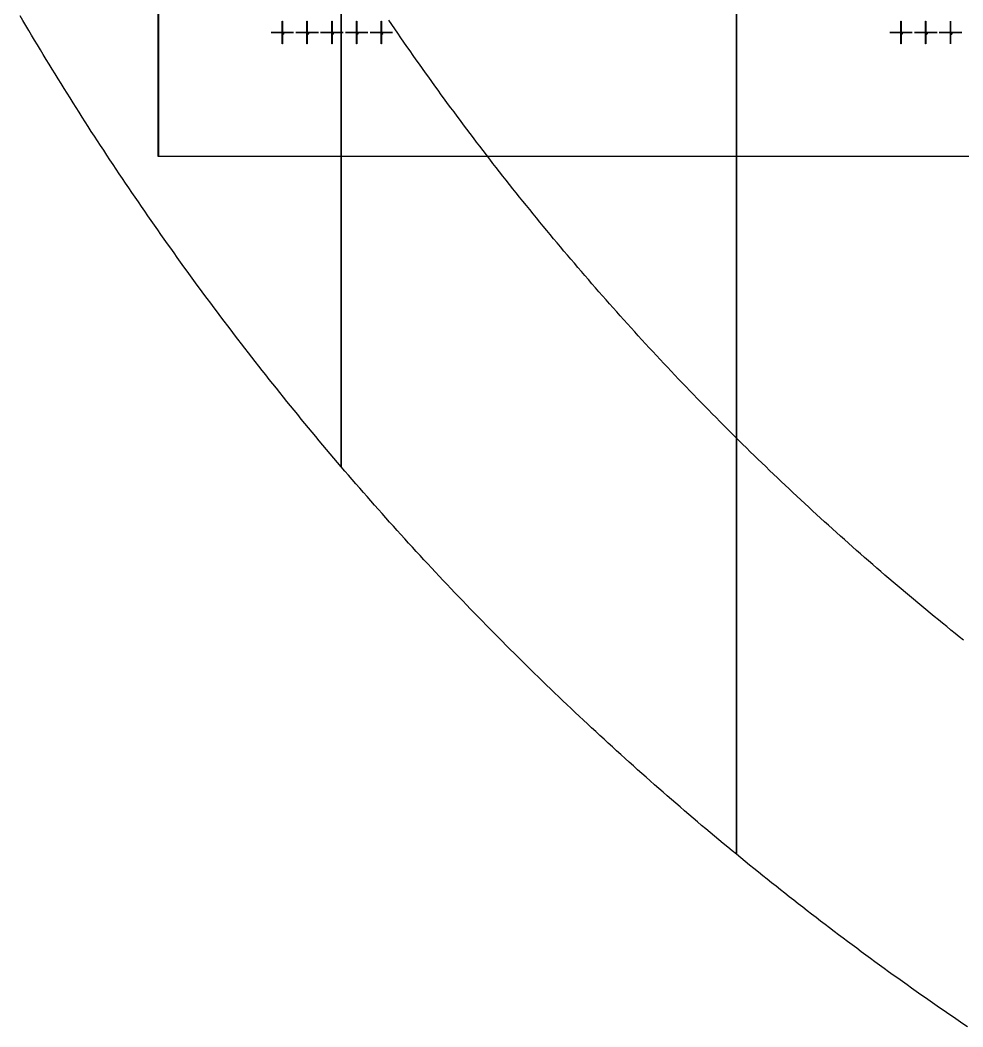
# Model space of a CAD drawing. Extents: x -25400 to 25400, y -24113 to 25400.
# Drawn here: x -21905 to -14286, y -21027 to -12893 of the extents above; entities that cross this region are included whole.
import ezdxf

# ---------------------------------------------------------------- set-up
doc = ezdxf.new("R2010")
doc.units = 0
for name, color, linetype in [('L0D0', 2, 'CONTINUOUS'), ('L1D0', 3, 'CONTINUOUS'), ('L3D0', 4, 'CONTINUOUS')]:
    doc.layers.add(name, color=color, linetype=linetype)

msp = doc.modelspace()

# ---------------------------------------------------------------- linework, layer by layer
at = {"layer": 'L0D0'}
for points in [[(-19309.859, 7015.85), (-19309.859, -16501.193), (-19339.518, -16466.422), (-19369.115, -16431.597), (-19398.649, -16396.72), (-19428.12, -16361.789), (-19457.529, -16326.805), (-19486.874, -16291.769), (-19516.157, -16256.68), (-19545.376, -16221.538), (-19574.532, -16186.343), (-19603.624, -16151.096), (-19632.653, -16115.797), (-19661.619, -16080.446), (-19690.521, -16045.043), (-19719.359, -16009.587), (-19748.133, -15974.08), (-19776.843, -15938.522), (-19805.49, -15902.911), (-19834.072, -15867.249), (-19862.59, -15831.536), (-19891.043, -15795.771), (-19919.433, -15759.956), (-19947.757, -15724.089), (-19976.018, -15688.171), (-20004.213, -15652.203), (-20032.344, -15616.184), (-20060.41, -15580.114), (-20088.411, -15543.994), (-20116.347, -15507.824), (-20144.217, -15471.603), (-20172.023, -15435.333), (-20199.763, -15399.012), (-20227.438, -15362.641), (-20255.047, -15326.221), (-20282.591, -15289.751), (-20310.069, -15253.232), (-20337.482, -15216.663), (-20364.828, -15180.045), (-20392.109, -15143.378), (-20419.323, -15106.662), (-20446.472, -15069.897), (-20473.554, -15033.083), (-20500.57, -14996.22), (-20527.52, -14959.309), (-20554.403, -14922.35), (-20581.22, -14885.342), (-20607.97, -14848.286), (-20634.653, -14811.182), (-20661.269, -14774.03), (-20687.819, -14736.83), (-20714.302, -14699.582), (-20740.717, -14662.287), (-20767.065, -14624.944), (-20793.347, -14587.554), (-20819.56, -14550.117), (-20845.707, -14512.633), (-20871.786, -14475.101), (-20897.797, -14437.523), (-20923.741, -14399.898), (-20949.617, -14362.227), (-20975.425, -14324.509), (-21001.165, -14286.744), (-21026.838, -14248.933), (-21052.442, -14211.077), (-21077.978, -14173.174), (-21103.445, -14135.225), (-21128.845, -14097.231), (-21154.176, -14059.191), (-21179.439, -14021.105), (-21204.633, -13982.974), (-21229.758, -13944.798), (-21254.815, -13906.576), (-21279.802, -13868.31), (-21304.721, -13829.998), (-21329.571, -13791.642), (-21354.352, -13753.241), (-21379.064, -13714.796), (-21403.706, -13676.306), (-21428.28, -13637.772), (-21452.783, -13599.194), (-21477.218, -13560.572), (-21501.583, -13521.906), (-21525.878, -13483.196), (-21550.104, -13444.443), (-21574.259, -13405.646), (-21598.345, -13366.805), (-21622.361, -13327.922), (-21646.307, -13288.995), (-21670.183, -13250.025), (-21693.989, -13211.012), (-21717.725, -13171.956), (-21741.39, -13132.858), (-21764.985, -13093.718), (-21788.509, -13054.534), (-21811.963, -13015.309), (-21835.346, -12976.042), (-21858.659, -12936.732), (-21881.901, -12897.381), (-21905.071, -12857.988)], [(-16115.797, 7015.85), (-16115.797, -19632.653), (-16151.096, -19603.624), (-16186.343, -19574.532), (-16221.538, -19545.376), (-16256.68, -19516.157), (-16291.769, -19486.874), (-16326.805, -19457.529), (-16361.789, -19428.12), (-16396.72, -19398.649), (-16431.597, -19369.115), (-16466.422, -19339.518), (-16501.193, -19309.859), (-16535.91, -19280.137), (-16570.574, -19250.352), (-16605.185, -19220.506), (-16639.742, -19190.597), (-16674.245, -19160.625), (-16708.693, -19130.592), (-16743.088, -19100.497), (-16777.429, -19070.34), (-16811.715, -19040.122), (-16845.947, -19009.842), (-16880.124, -18979.5), (-16914.247, -18949.096), (-16948.315, -18918.632), (-16982.328, -18888.106), (-17016.286, -18857.519), (-17050.189, -18826.871), (-17084.036, -18796.162), (-17117.829, -18765.392), (-17151.566, -18734.561), (-17185.247, -18703.67), (-17218.873, -18672.718), (-17252.443, -18641.706), (-17285.957, -18610.633), (-17319.416, -18579.501), (-17352.818, -18548.308), (-17386.164, -18517.055), (-17419.454, -18485.741), (-17452.687, -18454.369), (-17485.864, -18422.936), (-17518.984, -18391.444), (-17552.047, -18359.892), (-17585.054, -18328.281), (-17618.004, -18296.61), (-17650.897, -18264.88), (-17683.732, -18233.091), (-17716.51, -18201.243), (-17749.231, -18169.336), (-17781.895, -18137.371), (-17814.501, -18105.346), (-17847.049, -18073.263), (-17879.54, -18041.122), (-17911.972, -18008.922), (-17944.347, -17976.663), (-17976.663, -17944.347), (-18008.922, -17911.972), (-18041.122, -17879.54), (-18073.263, -17847.049), (-18105.346, -17814.501), (-18137.371, -17781.895), (-18169.336, -17749.231), (-18201.243, -17716.51), (-18233.091, -17683.732), (-18264.88, -17650.897), (-18296.61, -17618.004), (-18328.281, -17585.054), (-18359.892, -17552.047), (-18391.444, -17518.984), (-18422.936, -17485.864), (-18454.369, -17452.687), (-18485.741, -17419.454), (-18517.055, -17386.164), (-18548.308, -17352.818), (-18579.501, -17319.416), (-18610.633, -17285.957), (-18641.706, -17252.443), (-18672.718, -17218.873), (-18703.67, -17185.247), (-18734.561, -17151.566), (-18765.392, -17117.829), (-18796.162, -17084.036), (-18826.871, -17050.189), (-18857.519, -17016.286), (-18888.106, -16982.328), (-18918.632, -16948.315), (-18949.096, -16914.247), (-18979.5, -16880.124), (-19009.842, -16845.947), (-19040.122, -16811.715), (-19070.34, -16777.429), (-19100.497, -16743.088), (-19130.592, -16708.693), (-19160.625, -16674.245), (-19190.597, -16639.742), (-19220.506, -16605.185), (-19250.352, -16570.574), (-19280.137, -16535.91), (-19309.859, -16501.193), (-19309.859, 7015.85)], [(-14248.933, -21026.838), (-14286.744, -21001.165), (-14324.509, -20975.425), (-14362.227, -20949.617), (-14399.898, -20923.741), (-14437.523, -20897.797), (-14475.101, -20871.786), (-14512.633, -20845.707), (-14550.117, -20819.56), (-14587.554, -20793.347), (-14624.944, -20767.065), (-14662.287, -20740.717), (-14699.582, -20714.302), (-14736.83, -20687.819), (-14774.03, -20661.269), (-14811.182, -20634.653), (-14848.286, -20607.97), (-14885.342, -20581.22), (-14922.35, -20554.403), (-14959.309, -20527.52), (-14996.22, -20500.57), (-15033.083, -20473.554), (-15069.897, -20446.472), (-15106.662, -20419.323), (-15143.378, -20392.109), (-15180.045, -20364.828), (-15216.663, -20337.482), (-15253.232, -20310.069), (-15289.751, -20282.591), (-15326.221, -20255.047), (-15362.641, -20227.438), (-15399.012, -20199.763), (-15435.333, -20172.023), (-15471.603, -20144.217), (-15507.824, -20116.347), (-15543.994, -20088.411), (-15580.114, -20060.41), (-15616.184, -20032.344), (-15652.203, -20004.213), (-15688.171, -19976.018), (-15724.089, -19947.757), (-15759.956, -19919.433), (-15795.771, -19891.043), (-15831.536, -19862.59), (-15867.249, -19834.072), (-15902.911, -19805.49), (-15938.522, -19776.843), (-15974.08, -19748.133), (-16009.587, -19719.359), (-16045.043, -19690.521), (-16080.446, -19661.619), (-16115.797, -19632.653), (-16115.797, 7015.85)], [(-14280.34, -17902.008), (-14314.246, -17874.909), (-14348.1, -17847.746), (-14381.902, -17820.519), (-14415.653, -17793.228), (-14449.352, -17765.873), (-14482.999, -17738.454), (-14516.594, -17710.971), (-14550.137, -17683.425), (-14583.628, -17655.815), (-14617.066, -17628.142), (-14650.452, -17600.405), (-14683.785, -17572.605), (-14717.065, -17544.743), (-14750.293, -17516.817), (-14783.467, -17488.828), (-14816.589, -17460.776), (-14849.657, -17432.662), (-14882.672, -17404.485), (-14915.633, -17376.245), (-14948.541, -17347.943), (-14981.395, -17319.579), (-15014.195, -17291.152), (-15046.941, -17262.664), (-15079.634, -17234.113), (-15112.272, -17205.5), (-15144.856, -17176.826), (-15177.385, -17148.09), (-15209.86, -17119.292), (-15242.28, -17090.433), (-15274.646, -17061.512), (-15306.956, -17032.53), (-15339.212, -17003.487), (-15371.412, -16974.383), (-15403.558, -16945.218), (-15435.648, -16915.992), (-15467.682, -16886.705), (-15499.661, -16857.358), (-15531.584, -16827.95), (-15563.452, -16798.481), (-15595.263, -16768.952), (-15627.019, -16739.363), (-15658.718, -16709.714), (-15690.361, -16680.005), (-15721.948, -16650.236), (-15753.478, -16620.407), (-15784.952, -16590.518), (-15816.369, -16560.57), (-15847.729, -16530.562), (-15879.032, -16500.495), (-15910.278, -16470.369), (-15941.467, -16440.183), (-15972.599, -16409.938), (-16003.673, -16379.635), (-16034.69, -16349.272), (-16065.65, -16318.851), (-16096.551, -16288.371), (-16127.395, -16257.833), (-16158.181, -16227.236), (-16188.908, -16196.581), (-16219.578, -16165.868), (-16250.189, -16135.097), (-16280.742, -16104.268), (-16311.237, -16073.38), (-16341.673, -16042.436), (-16372.05, -16011.433), (-16402.368, -15980.373), (-16432.627, -15949.256), (-16462.828, -15918.081), (-16492.969, -15886.849), (-16523.051, -15855.56), (-16553.074, -15824.214), (-16583.037, -15792.811), (-16612.94, -15761.352), (-16642.784, -15729.836), (-16672.568, -15698.263), (-16702.293, -15666.634), (-16731.957, -15634.949), (-16761.561, -15603.207), (-16791.105, -15571.41), (-16820.588, -15539.556), (-16850.011, -15507.647), (-16879.374, -15475.682), (-16908.676, -15443.661), (-16937.917, -15411.585), (-16967.098, -15379.454), (-16996.217, -15347.267), (-17025.275, -15315.025), (-17054.273, -15282.728), (-17083.208, -15250.377), (-17112.083, -15217.97), (-17140.896, -15185.509), (-17169.648, -15152.993), (-17198.337, -15120.423), (-17226.966, -15087.798), (-17255.532, -15055.12), (-17284.036, -15022.387), (-17312.478, -14989.6), (-17340.858, -14956.759), (-17369.175, -14923.865), (-17397.431, -14890.917), (-17425.623, -14857.916), (-17453.753, -14824.861), (-17481.821, -14791.753), (-17509.825, -14758.591), (-17537.767, -14725.377), (-17565.646, -14692.11), (-17593.461, -14658.79), (-17621.214, -14625.417), (-17648.903, -14591.992), (-17676.528, -14558.515), (-17704.09, -14524.985), (-17731.589, -14491.403), (-17759.024, -14457.769), (-17786.395, -14424.083), (-17813.702, -14390.345), (-17840.945, -14356.555), (-17868.124, -14322.714), (-17895.239, -14288.821), (-17922.29, -14254.877), (-17949.276, -14220.882), (-17976.198, -14186.836), (-18003.055, -14152.739), (-18029.847, -14118.591), (-18056.575, -14084.392), (-18083.238, -14050.143), (-18109.836, -14015.843), (-18136.368, -13981.493), (-18162.836, -13947.092), (-18189.238, -13912.642), (-18215.576, -13878.141), (-18241.847, -13843.591), (-18268.053, -13808.991), (-18294.194, -13774.341), (-18320.268, -13739.642), (-18346.277, -13704.894), (-18372.22, -13670.096), (-18398.097, -13635.249), (-18423.908, -13600.353), (-18449.653, -13565.408), (-18475.331, -13530.415), (-18500.944, -13495.373), (-18526.489, -13460.282), (-18551.968, -13425.143), (-18577.381, -13389.956), (-18602.726, -13354.721), (-18628.005, -13319.438), (-18653.217, -13284.107), (-18678.362, -13248.728), (-18703.44, -13213.302), (-18728.45, -13177.828), (-18753.394, -13142.307), (-18778.27, -13106.738), (-18803.078, -13071.123), (-18827.819, -13035.46), (-18852.493, -12999.751), (-18877.098, -12963.995), (-18901.636, -12928.192), (-18926.106, -12892.344)]]:
    msp.add_lwpolyline(points, dxfattribs=at)
at = {"layer": 'L1D0'}
for points in [[(-19786.75, -12985.15), (-19786.75, -12902.15), (-19784.25, -12902.15), (-19784.25, -12985.15)], [(-19586.75, -12985.15), (-19586.75, -12902.15), (-19584.25, -12902.15), (-19584.25, -12985.15)], [(-19386.75, -12985.15), (-19386.75, -12902.15), (-19384.25, -12902.15), (-19384.25, -12985.15)], [(-19186.75, -12985.15), (-19186.75, -12902.15), (-19184.25, -12902.15), (-19184.25, -12985.15)], [(-18986.75, -12985.15), (-18986.75, -12902.15), (-18984.25, -12902.15), (-18984.25, -12985.15)], [(-14786.75, -12985.15), (-14786.75, -12902.15), (-14784.25, -12902.15), (-14784.25, -12985.15)], [(-14586.75, -12985.15), (-14586.75, -12902.15), (-14584.25, -12902.15), (-14584.25, -12985.15)], [(-14386.75, -12985.15), (-14386.75, -12902.15), (-14384.25, -12902.15), (-14384.25, -12985.15)], [(-19876.5, -12994.4), (-19876.5, -12991.9), (-19793.5, -12991.9), (-19793.5, -12994.4)], [(-19785.7, -12998.15), (-19785.7, -12993.35), (-19790.5, -12993.35), (-19790.5, -12992.95), (-19785.7, -12992.95), (-19785.7, -12988.15), (-19785.3, -12988.15), (-19785.3, -12992.95), (-19780.5, -12992.95), (-19780.5, -12993.35), (-19785.3, -12993.35), (-19785.3, -12998.15)], [(-19786.75, -13084.15), (-19786.75, -13001.15), (-19784.25, -13001.15), (-19784.25, -13084.15)], [(-19778.611, -13006.372), (-19778.611, -13005.483), (-19777.722, -13005.483), (-19777.722, -13001.928), (-19778.611, -13001.928), (-19778.611, -13001.039), (-19777.722, -13001.039), (-19777.722, -13000.15), (-19776.833, -13000.15), (-19776.833, -13005.483), (-19775.944, -13005.483), (-19775.944, -13006.372)], [(-19777.5, -12994.4), (-19777.5, -12991.9), (-19694.5, -12991.9), (-19694.5, -12994.4)], [(-19676.5, -12994.4), (-19676.5, -12991.9), (-19593.5, -12991.9), (-19593.5, -12994.4)], [(-19585.7, -12998.15), (-19585.7, -12993.35), (-19590.5, -12993.35), (-19590.5, -12992.95), (-19585.7, -12992.95), (-19585.7, -12988.15), (-19585.3, -12988.15), (-19585.3, -12992.95), (-19580.5, -12992.95), (-19580.5, -12993.35), (-19585.3, -12993.35), (-19585.3, -12998.15)], [(-19586.75, -13084.15), (-19586.75, -13001.15), (-19584.25, -13001.15), (-19584.25, -13084.15)], [(-19579.5, -13001.928), (-19579.5, -13001.039), (-19578.611, -13001.039), (-19578.611, -13001.928)], [(-19579.5, -13006.372), (-19579.5, -13004.594), (-19578.611, -13004.594), (-19578.611, -13005.483), (-19575.056, -13005.483), (-19575.056, -13006.372)], [(-19578.611, -13001.039), (-19578.611, -13000.15), (-19575.944, -13000.15), (-19575.944, -13001.039)], [(-19578.611, -13004.594), (-19578.611, -13003.706), (-19576.833, -13003.706), (-19576.833, -13004.594)], [(-19577.5, -12994.4), (-19577.5, -12991.9), (-19494.5, -12991.9), (-19494.5, -12994.4)], [(-19576.833, -13003.706), (-19576.833, -13002.817), (-19575.944, -13002.817), (-19575.944, -13003.706)], [(-19575.944, -13002.817), (-19575.944, -13001.039), (-19575.056, -13001.039), (-19575.056, -13002.817)], [(-19476.5, -12994.4), (-19476.5, -12991.9), (-19393.5, -12991.9), (-19393.5, -12994.4)], [(-19385.7, -12998.15), (-19385.7, -12993.35), (-19390.5, -12993.35), (-19390.5, -12992.95), (-19385.7, -12992.95), (-19385.7, -12988.15), (-19385.3, -12988.15), (-19385.3, -12992.95), (-19380.5, -12992.95), (-19380.5, -12993.35), (-19385.3, -12993.35), (-19385.3, -12998.15)], [(-19386.75, -13084.15), (-19386.75, -13001.15), (-19384.25, -13001.15), (-19384.25, -13084.15)], [(-19379.5, -13001.039), (-19379.5, -13000.15), (-19375.944, -13000.15), (-19375.944, -13001.039)], [(-19379.5, -13006.372), (-19379.5, -13005.483), (-19375.944, -13005.483), (-19375.944, -13006.372)], [(-19378.611, -13003.706), (-19378.611, -13002.817), (-19375.944, -13002.817), (-19375.944, -13003.706)], [(-19377.5, -12994.4), (-19377.5, -12991.9), (-19294.5, -12991.9), (-19294.5, -12994.4)], [(-19375.944, -13002.817), (-19375.944, -13001.039), (-19375.056, -13001.039), (-19375.056, -13002.817)], [(-19375.944, -13005.483), (-19375.944, -13003.706), (-19375.056, -13003.706), (-19375.056, -13005.483)], [(-19276.5, -12994.4), (-19276.5, -12991.9), (-19193.5, -12991.9), (-19193.5, -12994.4)], [(-19185.7, -12998.15), (-19185.7, -12993.35), (-19190.5, -12993.35), (-19190.5, -12992.95), (-19185.7, -12992.95), (-19185.7, -12988.15), (-19185.3, -12988.15), (-19185.3, -12992.95), (-19180.5, -12992.95), (-19180.5, -12993.35), (-19185.3, -12993.35), (-19185.3, -12998.15)], [(-19186.75, -13084.15), (-19186.75, -13001.15), (-19184.25, -13001.15), (-19184.25, -13084.15)], [(-19176.833, -13006.372), (-19176.833, -13004.594), (-19179.5, -13004.594), (-19179.5, -13002.817), (-19178.611, -13002.817), (-19178.611, -13003.706), (-19176.833, -13003.706), (-19176.833, -13001.039), (-19177.722, -13001.039), (-19177.722, -13000.15), (-19175.944, -13000.15), (-19175.944, -13003.706), (-19175.056, -13003.706), (-19175.056, -13004.594), (-19175.944, -13004.594), (-19175.944, -13006.372)], [(-19178.611, -13002.817), (-19178.611, -13001.039), (-19177.722, -13001.039), (-19177.722, -13002.817)], [(-19177.5, -12994.4), (-19177.5, -12991.9), (-19094.5, -12991.9), (-19094.5, -12994.4)], [(-19076.5, -12994.4), (-19076.5, -12991.9), (-18993.5, -12991.9), (-18993.5, -12994.4)], [(-18985.7, -12998.15), (-18985.7, -12993.35), (-18990.5, -12993.35), (-18990.5, -12992.95), (-18985.7, -12992.95), (-18985.7, -12988.15), (-18985.3, -12988.15), (-18985.3, -12992.95), (-18980.5, -12992.95), (-18980.5, -12993.35), (-18985.3, -12993.35), (-18985.3, -12998.15)], [(-18986.75, -13084.15), (-18986.75, -13001.15), (-18984.25, -13001.15), (-18984.25, -13084.15)], [(-18979.5, -13003.706), (-18979.5, -13000.15), (-18975.056, -13000.15), (-18975.056, -13001.039), (-18978.611, -13001.039), (-18978.611, -13002.817), (-18975.944, -13002.817), (-18975.944, -13003.706)], [(-18979.5, -13006.372), (-18979.5, -13005.483), (-18975.944, -13005.483), (-18975.944, -13006.372)], [(-18977.5, -12994.4), (-18977.5, -12991.9), (-18894.5, -12991.9), (-18894.5, -12994.4)], [(-18975.944, -13005.483), (-18975.944, -13003.706), (-18975.056, -13003.706), (-18975.056, -13005.483)], [(-14876.5, -12994.4), (-14876.5, -12991.9), (-14793.5, -12991.9), (-14793.5, -12994.4)], [(-14785.7, -12998.15), (-14785.7, -12993.35), (-14790.5, -12993.35), (-14790.5, -12992.95), (-14785.7, -12992.95), (-14785.7, -12988.15), (-14785.3, -12988.15), (-14785.3, -12992.95), (-14780.5, -12992.95), (-14780.5, -12993.35), (-14785.3, -12993.35), (-14785.3, -12998.15)], [(-14786.75, -13084.15), (-14786.75, -13001.15), (-14784.25, -13001.15), (-14784.25, -13084.15)], [(-14778.611, -13006.372), (-14778.611, -13005.483), (-14777.722, -13005.483), (-14777.722, -13001.928), (-14778.611, -13001.928), (-14778.611, -13001.039), (-14777.722, -13001.039), (-14777.722, -13000.15), (-14776.833, -13000.15), (-14776.833, -13005.483), (-14775.944, -13005.483), (-14775.944, -13006.372)], [(-14777.5, -12994.4), (-14777.5, -12991.9), (-14694.5, -12991.9), (-14694.5, -12994.4)], [(-14676.5, -12994.4), (-14676.5, -12991.9), (-14593.5, -12991.9), (-14593.5, -12994.4)], [(-14585.7, -12998.15), (-14585.7, -12993.35), (-14590.5, -12993.35), (-14590.5, -12992.95), (-14585.7, -12992.95), (-14585.7, -12988.15), (-14585.3, -12988.15), (-14585.3, -12992.95), (-14580.5, -12992.95), (-14580.5, -12993.35), (-14585.3, -12993.35), (-14585.3, -12998.15)], [(-14586.75, -13084.15), (-14586.75, -13001.15), (-14584.25, -13001.15), (-14584.25, -13084.15)], [(-14579.5, -13001.928), (-14579.5, -13001.039), (-14578.611, -13001.039), (-14578.611, -13001.928)], [(-14579.5, -13006.372), (-14579.5, -13004.594), (-14578.611, -13004.594), (-14578.611, -13005.483), (-14575.056, -13005.483), (-14575.056, -13006.372)], [(-14578.611, -13001.039), (-14578.611, -13000.15), (-14575.944, -13000.15), (-14575.944, -13001.039)], [(-14578.611, -13004.594), (-14578.611, -13003.706), (-14576.833, -13003.706), (-14576.833, -13004.594)], [(-14577.5, -12994.4), (-14577.5, -12991.9), (-14494.5, -12991.9), (-14494.5, -12994.4)], [(-14576.833, -13003.706), (-14576.833, -13002.817), (-14575.944, -13002.817), (-14575.944, -13003.706)], [(-14575.944, -13002.817), (-14575.944, -13001.039), (-14575.056, -13001.039), (-14575.056, -13002.817)], [(-14476.5, -12994.4), (-14476.5, -12991.9), (-14393.5, -12991.9), (-14393.5, -12994.4)], [(-14385.7, -12998.15), (-14385.7, -12993.35), (-14390.5, -12993.35), (-14390.5, -12992.95), (-14385.7, -12992.95), (-14385.7, -12988.15), (-14385.3, -12988.15), (-14385.3, -12992.95), (-14380.5, -12992.95), (-14380.5, -12993.35), (-14385.3, -12993.35), (-14385.3, -12998.15)], [(-14386.75, -13084.15), (-14386.75, -13001.15), (-14384.25, -13001.15), (-14384.25, -13084.15)], [(-14379.5, -13001.039), (-14379.5, -13000.15), (-14375.944, -13000.15), (-14375.944, -13001.039)], [(-14379.5, -13006.372), (-14379.5, -13005.483), (-14375.944, -13005.483), (-14375.944, -13006.372)], [(-14378.611, -13003.706), (-14378.611, -13002.817), (-14375.944, -13002.817), (-14375.944, -13003.706)], [(-14377.5, -12994.4), (-14377.5, -12991.9), (-14294.5, -12991.9), (-14294.5, -12994.4)], [(-14375.944, -13002.817), (-14375.944, -13001.039), (-14375.056, -13001.039), (-14375.056, -13002.817)], [(-14375.944, -13005.483), (-14375.944, -13003.706), (-14375.056, -13003.706), (-14375.056, -13005.483)]]:
    msp.add_lwpolyline(points, close=True, dxfattribs=at)
at = {"layer": 'L3D0'}
for points in [[(220.5, -6993.15), (-6779.5, -6993.15), (-6779.5, -13993.15), (-6782.5, -13993.15), (-6782.5, -6993.15), (-13782.5, -6993.15), (-13782.5, -13993.15), (-13785.5, -13993.15), (-13785.5, -6993.15), (-20785.5, -6993.15), (-20785.5, -13993.15), (-20788.5, -13993.15), (-20788.5, -6990.15), (21229.5, -6990.15)], [(220.5, -13996.15), (-6779.5, -13996.15), (-6779.5, -20996.15), (-6782.5, -20996.15), (-6782.5, -13996.15), (-13782.5, -13996.15), (-13782.5, -20996.15), (-13785.5, -20996.15), (-13785.5, -13996.15), (-20788.5, -13996.15), (-20788.5, -13993.15), (21229.5, -13993.15)]]:
    msp.add_lwpolyline(points, dxfattribs=at)

doc.saveas('drawing.dxf')
